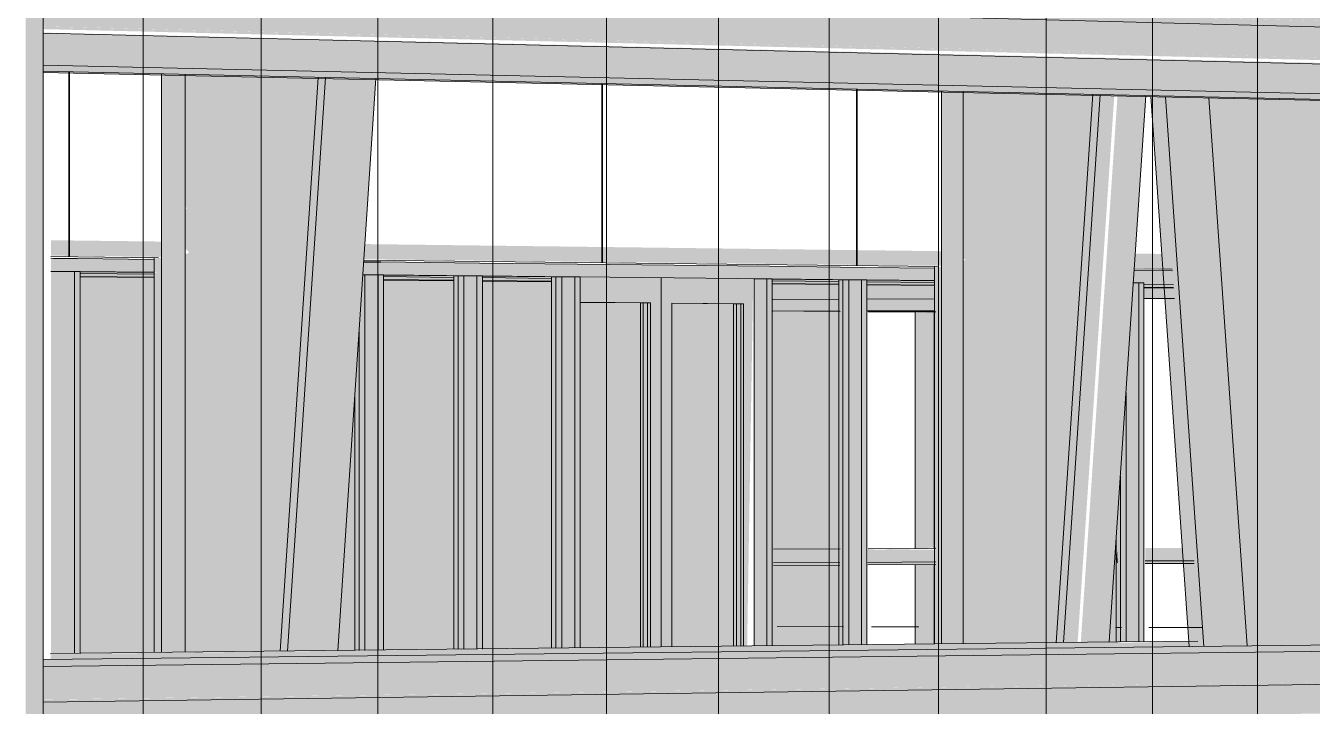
# Model space of a CAD drawing. Header units: inches. Extents: x 31213 to 31218, y -65 to 66.
# Drawn here: x 31217.60052 to 31217.64508, y 65.99137 to 66.01495 of the extents above; entities that cross this region are included whole.
import ezdxf

# ---------------------------------------------------------------- set-up
doc = ezdxf.new("R2010")
doc.units = ezdxf.units.IN
doc.header["$MEASUREMENT"] = 0
for name, color, linetype, lineweight in [('A-DOOR', 31, 'Continuous', 13), ('A-FLOR-HRAL', 11, 'Continuous', 9), ('A-GLAZ-CURT', 52, 'Continuous', 9), ('A-GLAZ-CWMG', 51, 'Continuous', 9), ('A-WALL-PATT', 111, 'Continuous', 13), ('C-TOPO', 7, 'Continuous', 9), ('I-WALL', 2, 'Continuous', 13), ('L-SITE-WALL', 31, 'Continuous', 13), ('S-BEAM', 12, 'Continuous', 9), ('S-COLS', 52, 'Continuous', 9)]:
    doc.layers.add(name, color=color, linetype=linetype, lineweight=lineweight)

# ---------------------------------------------------------------- blocks, each defined once
blk = doc.blocks.new('FP_82-Looking South West')
at = {"layer": 'A-WALL-PATT', "lineweight": 9}
for p, q in [((-31660.238334, 66.013348), (-31660.238334, 66.006948)), ((-31660.238309, 66.006948), (-31660.238309, 66.013348)), ((-31660.219865, 66.012944), (-31660.219865, 66.006738)), ((-31660.219841, 66.006747), (-31660.219841, 66.012944)), ((-31660.211043, 66.012751), (-31660.211043, 66.006637)), ((-31660.211021, 66.006637), (-31660.211021, 66.012751))]:
    blk.add_line(p, q, dxfattribs=at)
blk = doc.blocks.new('FP_101-Looking South West')
at = {"layer": 'A-WALL-PATT', "lineweight": 9}
for p, q in [((-31660.235758, 65.968917), (-31660.235758, 66.155283)), ((-31660.231663, 65.969126), (-31660.231663, 66.154237)), ((-31660.227624, 65.969333), (-31660.227624, 66.153204)), ((-31660.223638, 65.969537), (-31660.223638, 66.152185)), ((-31660.219705, 65.969738), (-31660.219705, 66.15118)), ((-31660.215823, 65.969937), (-31660.215823, 66.150188)), ((-31660.211992, 65.970133), (-31660.211992, 66.149209)), ((-31660.208211, 65.970326), (-31660.208211, 66.148249)), ((-31660.204479, 65.970517), (-31660.204479, 66.147288)), ((-31660.200794, 65.970706), (-31660.200794, 66.146347)), ((-31660.197156, 65.970892), (-31660.197156, 66.145417))]:
    blk.add_line(p, q, dxfattribs=at)

msp = doc.modelspace()

# ---------------------------------------------------------------- hatches: boundary and pattern name
at = {"layer": 'A-DOOR', "lineweight": 5}
for points in [[(31217.619082, 65.993389), (31217.619082, 66.006249), (31217.618919, 66.006248), (31217.618919, 65.99339), (31217.619007, 65.993389)], [(31217.619268, 65.993388), (31217.619254, 66.006249), (31217.619082, 66.006249), (31217.619082, 65.993389), (31217.619249, 65.993388)], [(31217.621808, 65.99342), (31217.622057, 65.993426), (31217.622057, 66.005346), (31217.621808, 66.005345), (31217.621808, 65.993421)], [(31217.622057, 65.993425), (31217.622156, 65.993433), (31217.622156, 66.005346), (31217.622057, 66.005345), (31217.622057, 65.993426)], [(31217.625034, 65.993457), (31217.625282, 65.993469), (31217.625282, 66.005316), (31217.625034, 66.005316), (31217.625034, 65.993458)], [(31217.625282, 65.993459), (31217.625381, 65.993479), (31217.625381, 66.005317), (31217.625282, 66.005316), (31217.625282, 65.99346)]]:
    msp.add_hatch(color=256, dxfattribs=at).paths.add_polyline_path(points, flags=0)
at = {"layer": 'A-DOOR'}
for points in [[(31217.622156, 65.993426), (31217.622525, 65.993433), (31217.622525, 66.006215), (31217.619718, 66.006216), (31217.619718, 66.005368), (31217.622156, 66.005346), (31217.622156, 65.993433)], [(31217.622525, 65.99343), (31217.622893, 65.99344), (31217.622893, 66.005339), (31217.625381, 66.005317), (31217.625381, 65.993459), (31217.625504, 65.99346), (31217.625714, 66.006181), (31217.622525, 66.006215), (31217.622525, 65.993433)]]:
    msp.add_hatch(color=256, dxfattribs=at).paths.add_polyline_path(points, flags=0)
at = {"layer": 'A-DOOR', "lineweight": 5, "transparency": 33554496}
for points in [[(31217.619718, 65.993399), (31217.622057, 65.993426), (31217.622057, 66.005346), (31217.619718, 66.005367), (31217.619718, 65.9934)], [(31217.622793, 65.993433), (31217.625282, 65.993469), (31217.625282, 66.005316), (31217.622793, 66.005339), (31217.622793, 65.99344)]]:
    msp.add_hatch(color=256, dxfattribs=at).paths.add_polyline_path(points, flags=0)
at = {"layer": 'A-FLOR-HRAL', "lineweight": 5}
h = msp.add_hatch(color=256, dxfattribs=at)
h.paths.add_polyline_path([(31217.629814, 65.993502), (31217.629933, 65.993513), (31217.629481, 65.993508)], flags=0)
h.paths.add_polyline_path([(31217.612622, 65.993305), (31217.612863, 65.993324), (31217.61226, 65.993316)], flags=0)
h.paths.add_polyline_path([(31217.601379, 65.99297), (31217.638644, 65.993409), (31217.638592, 65.993504), (31217.638498, 65.993574), (31217.638377, 65.993606), (31217.632194, 65.993535), (31217.601379, 65.993178), (31217.601379, 65.992976)], flags=0)
msp.add_hatch(color=256, dxfattribs=at).paths.add_polyline_path([(31217.638645, 65.993399), (31217.641133, 65.993428), (31217.641119, 65.993632), (31217.638498, 65.993574), (31217.638592, 65.993504), (31217.638644, 65.993409)], flags=0)
at = {"layer": 'A-GLAZ-CURT', "transparency": 33554458}
for points in [[(31217.61133, 65.993301), (31217.612265, 65.993323), (31217.612265, 66.006294), (31217.612191, 66.006294), (31217.61133, 65.993301)], [(31217.61291, 65.993312), (31217.615375, 65.993351), (31217.615693, 65.993356), (31217.615661, 66.006287), (31217.61291, 66.006287), (31217.61291, 65.993314)], [(31217.616333, 65.99336), (31217.619082, 65.993394), (31217.61905, 66.006251), (31217.616333, 66.006251), (31217.616333, 65.993363)], [(31217.626623, 65.993472), (31217.629021, 65.993529), (31217.628991, 66.006147), (31217.626374, 66.006147), (31217.626374, 65.993472), (31217.626458, 65.993472)]]:
    msp.add_hatch(color=256, dxfattribs=at).paths.add_polyline_path(points, flags=0)
at = {"layer": 'A-GLAZ-CURT', "lineweight": 5, "transparency": 33554458}
for points in [[(31217.612456, 65.993306), (31217.612456, 65.99331), (31217.612456, 65.993323), (31217.612456, 66.006321), (31217.612266, 66.006305), (31217.612272, 65.993307), (31217.612313, 65.993307)], [(31217.615693, 65.993354), (31217.615882, 65.993356), (31217.615867, 66.006285), (31217.615693, 66.006284), (31217.615693, 65.993356)], [(31217.625746, 65.993465), (31217.625928, 65.993483), (31217.625913, 66.006179), (31217.625746, 66.006178), (31217.625746, 65.993468)], [(31217.615681, 65.993354), (31217.615693, 65.993356), (31217.615681, 65.993354)]]:
    msp.add_hatch(color=256, dxfattribs=at).paths.add_polyline_path(points, flags=0)
at = {"layer": 'A-GLAZ-CURT', "transparency": 33554458}
h = msp.add_hatch(color=256, dxfattribs=at)
h.paths.add_polyline_path([(31217.638633, 65.98854), (31217.638633, 65.989454), (31217.638469, 65.989454), (31217.638469, 65.988541)], flags=0)
h.paths.add_polyline_path([(31217.638248, 65.988542), (31217.638248, 65.989455), (31217.637774, 65.989458), (31217.637759, 65.988903), (31217.637759, 65.988544)], flags=0)
h.paths.add_polyline_path([(31217.638633, 65.989762), (31217.638633, 65.990204), (31217.638469, 65.990204), (31217.638469, 65.989763)], flags=0)
h.paths.add_polyline_path([(31217.638248, 65.989764), (31217.638248, 65.990493), (31217.637844, 65.990492), (31217.637795, 65.989766)], flags=0)
h.paths.add_polyline_path([(31217.638053, 65.993603), (31217.638633, 65.993612), (31217.638633, 66.002247), (31217.638053, 65.993605)], flags=0)
at = {"layer": 'A-GLAZ-CWMG', "lineweight": 5}
for points in [[(31217.600517, 65.968003), (31217.601118, 65.968034), (31217.601118, 66.156652), (31217.600517, 66.156806), (31217.600517, 65.977474)], [(31217.601389, 65.993195), (31217.602201, 65.99321), (31217.602201, 66.006435), (31217.601389, 66.006433), (31217.601389, 65.993197)], [(31217.602201, 65.993203), (31217.602398, 65.99321), (31217.602398, 66.006433), (31217.602201, 66.006435), (31217.602201, 65.99321)], [(31217.612265, 65.993307), (31217.612265, 66.006323), (31217.612192, 66.006305), (31217.611913, 66.002093), (31217.611913, 65.993311), (31217.612224, 65.993308)], [(31217.612633, 65.993305), (31217.612719, 65.993323), (31217.612719, 66.006324), (31217.612265, 66.006305), (31217.612272, 65.993307), (31217.612605, 65.993305)], [(31217.612719, 65.993307), (31217.612909, 65.993314), (31217.612909, 66.006322), (31217.612719, 66.006324), (31217.612719, 65.993321), (31217.612719, 65.993311)], [(31217.615342, 65.99335), (31217.615693, 65.993356), (31217.615693, 66.006286), (31217.615342, 66.006285), (31217.615342, 65.993354)], [(31217.615693, 65.993354), (31217.616145, 65.993363), (31217.616145, 66.006287), (31217.615693, 66.006285), (31217.615693, 65.993356)], [(31217.616145, 65.993356), (31217.616333, 65.993363), (31217.616333, 66.006286), (31217.616145, 66.006288), (31217.616145, 65.993363)], [(31217.618732, 65.993387), (31217.619082, 65.993394), (31217.619082, 66.00625), (31217.618732, 66.006249), (31217.618732, 65.99339)], [(31217.619479, 65.993387), (31217.619532, 65.9934), (31217.619532, 66.006251), (31217.619082, 66.006249), (31217.619082, 65.993389), (31217.619293, 65.993388)], [(31217.619532, 65.993397), (31217.619718, 65.9934), (31217.619718, 66.00625), (31217.619532, 66.006252), (31217.619532, 65.9934)], [(31217.625746, 65.993465), (31217.626192, 65.993472), (31217.626169, 66.006181), (31217.625746, 66.006179), (31217.625746, 65.993468)], [(31217.626192, 65.993471), (31217.626373, 65.993472), (31217.626373, 66.00618), (31217.626192, 66.006182), (31217.626192, 65.993472)], [(31217.628676, 65.993496), (31217.629021, 65.993529), (31217.629021, 66.006145), (31217.628676, 66.006144), (31217.628676, 65.993497)], [(31217.629021, 65.993498), (31217.629466, 65.993502), (31217.629466, 66.006146), (31217.629021, 66.006144), (31217.629021, 65.9935)], [(31217.629466, 65.993501), (31217.629646, 65.993513), (31217.629646, 66.006146), (31217.629466, 66.006148), (31217.629466, 65.993502)], [(31217.626392, 66.005062), (31217.628693, 66.005068), (31217.628693, 66.005473), (31217.626392, 66.005467)], [(31217.629663, 66.00507), (31217.632007, 66.005076), (31217.632007, 66.005482), (31217.629663, 66.005476)]]:
    msp.add_hatch(color=256, dxfattribs=at).paths.add_polyline_path(points, flags=0)
at = {"layer": 'A-GLAZ-CWMG'}
for points in [[(31217.605845, 66.006397), (31217.605845, 66.006846), (31217.602299, 66.006886), (31217.602299, 66.006434)], [(31217.616239, 66.006287), (31217.616239, 66.006728), (31217.612814, 66.006767), (31217.612814, 66.006323), (31217.61524, 66.006298)], [(31217.619625, 66.006251), (31217.619625, 66.00669), (31217.616239, 66.006728), (31217.616239, 66.006287), (31217.617432, 66.006275)], [(31217.622973, 66.006216), (31217.622973, 66.006652), (31217.619625, 66.00669), (31217.619625, 66.006251), (31217.621818, 66.006228)], [(31217.626283, 66.006181), (31217.626283, 66.006615), (31217.622973, 66.006652), (31217.622973, 66.006216), (31217.626203, 66.006182)], [(31217.629556, 66.006147), (31217.629556, 66.006578), (31217.626283, 66.006615), (31217.626283, 66.006181), (31217.628396, 66.006159)], [(31217.632792, 66.006113), (31217.632782, 66.006542), (31217.629556, 66.006578), (31217.629556, 66.006147), (31217.632782, 66.006113)]]:
    msp.add_hatch(color=256, dxfattribs=at).paths.add_polyline_path(points, flags=0)
at = {"layer": 'A-GLAZ-CWMG', "lineweight": 5}
h = msp.add_hatch(color=256, dxfattribs=at)
h.paths.add_polyline_path([(31217.639072, 65.988537), (31217.639072, 65.989451), (31217.638633, 65.989454), (31217.638633, 65.98854)], flags=0)
h.paths.add_polyline_path([(31217.639072, 65.98976), (31217.639072, 65.99049), (31217.638633, 65.990482), (31217.638633, 65.989762)], flags=0)
h.paths.add_polyline_path([(31217.638633, 65.993609), (31217.639072, 65.993621), (31217.639072, 66.006046), (31217.638888, 66.006046), (31217.638633, 66.002247), (31217.638633, 65.993612)], flags=0)
h = msp.add_hatch(color=256, dxfattribs=at)
h.paths.add_polyline_path([(31217.639141, 65.988537), (31217.639141, 65.989451), (31217.639072, 65.989451), (31217.639072, 65.988537)], flags=0)
h.paths.add_polyline_path([(31217.639141, 65.98976), (31217.639141, 65.990489), (31217.639072, 65.990482), (31217.639072, 65.98976)], flags=0)
h.paths.add_polyline_path([(31217.639072, 65.993615), (31217.639246, 65.993645), (31217.639246, 66.006044), (31217.639072, 66.006046), (31217.639072, 65.993618)], flags=0)
h = msp.add_hatch(color=256, dxfattribs=at)
h.paths.add_polyline_path([(31217.631325, 65.993525), (31217.631988, 65.993538), (31217.631988, 65.996286), (31217.631325, 65.996282), (31217.631325, 65.993527)], flags=0)
h.paths.add_polyline_path([(31217.631325, 65.996841), (31217.631988, 65.996869), (31217.631988, 66.005023), (31217.631325, 66.005), (31217.631325, 65.996845)], flags=0)
h = msp.add_hatch(color=256, dxfattribs=at)
h.paths.add_polyline_path([(31217.631988, 65.99353), (31217.632037, 65.993533), (31217.632037, 65.996286), (31217.631988, 65.996286), (31217.631988, 65.993533)], flags=0)
h.paths.add_polyline_path([(31217.631988, 65.996845), (31217.632037, 65.996871), (31217.632037, 66.005035), (31217.631988, 66.005035), (31217.631988, 65.996852)], flags=0)
h = msp.add_hatch(color=256, dxfattribs=at)
h.paths.add_polyline_path([(31217.638633, 65.98854), (31217.638633, 65.989454), (31217.638469, 65.989454), (31217.638469, 65.988541)], flags=0)
h.paths.add_polyline_path([(31217.638633, 65.989762), (31217.638633, 65.990494), (31217.638469, 65.990482), (31217.638469, 65.989763)], flags=0)
h.paths.add_polyline_path([(31217.638292, 65.993605), (31217.638633, 65.993612), (31217.638633, 66.002247), (31217.638292, 65.997162), (31217.638292, 65.993605)], flags=0)
at = {"layer": 'I-WALL', "lineweight": 5}
h = msp.add_hatch(color=256, dxfattribs=at)
h.paths.add_polyline_path([(31217.602425, 65.993204), (31217.604993, 65.993236), (31217.604993, 66.006223), (31217.602425, 66.00625), (31217.602425, 65.993209)], flags=0)
h.paths.add_polyline_path([(31217.629663, 66.005476), (31217.632007, 66.005482), (31217.632007, 66.005945), (31217.629663, 66.005969), (31217.629663, 66.005691)], flags=0)
h.paths.add_polyline_path([(31217.639258, 66.005501), (31217.640313, 66.005503), (31217.640288, 66.00586), (31217.639258, 66.005871), (31217.639258, 66.005691)], flags=0)
h = msp.add_hatch(color=256, dxfattribs=at)
h.paths.add_polyline_path([(31217.611354, 65.9933), (31217.611937, 65.99331), (31217.611937, 66.002093), (31217.611354, 65.9933)], flags=0)
h.paths.add_polyline_path([(31217.612933, 65.993311), (31217.615365, 65.993353), (31217.615365, 66.006116), (31217.612933, 66.006141), (31217.612933, 65.993313)], flags=0)
h.paths.add_polyline_path([(31217.616356, 65.993359), (31217.618754, 65.993389), (31217.618754, 66.006082), (31217.616356, 66.006106), (31217.616356, 65.993362)], flags=0)
h.paths.add_polyline_path([(31217.626392, 66.005468), (31217.628693, 66.005474), (31217.628693, 66.005979), (31217.626392, 66.006003), (31217.626392, 66.005691)], flags=0)
h = msp.add_hatch(color=256, dxfattribs=at)
h.paths.add_polyline_path([(31217.619739, 65.993398), (31217.621828, 65.993425), (31217.621828, 66.005346), (31217.619739, 66.005346), (31217.619739, 65.993399)], flags=0)
h.paths.add_polyline_path([(31217.622912, 65.993433), (31217.625053, 65.993457), (31217.625053, 66.005317), (31217.622912, 66.005317), (31217.622912, 65.993439)], flags=0)
at = {"layer": 'S-BEAM', "lineweight": 5}
h = msp.add_hatch(color=256, dxfattribs=at)
h.paths.add_polyline_path([(31217.906302, 66.008043), (31217.906298, 66.008155), (31217.89111, 66.00856), (31217.891109, 66.008442), (31217.906237, 66.008044)], flags=0)
h.paths.add_polyline_path([(31217.803979, 66.010734), (31217.80398, 66.010884), (31217.776156, 66.011625), (31217.776155, 66.011465), (31217.803896, 66.010736)], flags=0)
h.paths.add_polyline_path([(31217.654807, 66.014657), (31217.654807, 66.014861), (31217.60112, 66.016293), (31217.601119, 66.016068), (31217.654701, 66.014659)], flags=0)
h = msp.add_hatch(color=256, dxfattribs=at)
h.paths.add_polyline_path([(31217.906442, 66.007467), (31217.906442, 66.008039), (31217.906404, 66.00804), (31217.906404, 66.007468)], flags=0)
h.paths.add_polyline_path([(31217.906302, 66.00747), (31217.906302, 66.008043), (31217.891109, 66.008442), (31217.891109, 66.007841), (31217.904448, 66.007515)], flags=0)
h.paths.add_polyline_path([(31217.804261, 66.009963), (31217.804261, 66.010726), (31217.804117, 66.01073), (31217.804117, 66.009966)], flags=0)
h.paths.add_polyline_path([(31217.803979, 66.009969), (31217.803979, 66.010734), (31217.776155, 66.011465), (31217.776155, 66.010649), (31217.803408, 66.009983)], flags=0)
h.paths.add_polyline_path([(31217.654807, 66.013613), (31217.654807, 66.014657), (31217.601119, 66.016068), (31217.601119, 66.014924), (31217.654341, 66.013625)], flags=0)
h = msp.add_hatch(color=256, dxfattribs=at)
h.paths.add_polyline_path([(31217.906321, 66.007423), (31217.906321, 66.00747), (31217.891109, 66.007817), (31217.891109, 66.007792), (31217.904448, 66.007469)], flags=0)
h.paths.add_polyline_path([(31217.80398, 66.009907), (31217.804005, 66.009969), (31217.776155, 66.010636), (31217.776155, 66.010583), (31217.803836, 66.009911)], flags=0)
h.paths.add_polyline_path([(31217.654807, 66.013528), (31217.654807, 66.013613), (31217.601119, 66.014921), (31217.601119, 66.014831), (31217.654624, 66.013533)], flags=0)
h = msp.add_hatch(color=256, dxfattribs=at)
h.paths.add_polyline_path([(31217.903958, 66.00741), (31217.903958, 66.007428), (31217.900059, 66.007503)], flags=0)
h.paths.add_polyline_path([(31217.800843, 66.009889), (31217.800843, 66.009914), (31217.794637, 66.010038)], flags=0)
h.paths.add_polyline_path([(31217.650509, 66.013503), (31217.650509, 66.013537), (31217.601123, 66.014709), (31217.601123, 66.014691), (31217.649967, 66.013516)], flags=0)
h = msp.add_hatch(color=256, dxfattribs=at)
h.paths.add_polyline_path([(31217.904455, 66.006837), (31217.904455, 66.007398), (31217.891116, 66.007718), (31217.891116, 66.007134), (31217.900059, 66.006935)], flags=0)
h.paths.add_polyline_path([(31217.801744, 66.00912), (31217.801744, 66.009867), (31217.776162, 66.010482), (31217.776162, 66.009688), (31217.794637, 66.009278)], flags=0)
h.paths.add_polyline_path([(31217.652166, 66.012444), (31217.652166, 66.013463), (31217.601123, 66.014691), (31217.601123, 66.013578), (31217.649967, 66.012493)], flags=0)
h = msp.add_hatch(color=256, dxfattribs=at)
h.paths.add_polyline_path([(31217.904605, 66.006729), (31217.904455, 66.006837), (31217.891116, 66.007134), (31217.891116, 66.007024), (31217.904455, 66.006732)], flags=0)
h.paths.add_polyline_path([(31217.801843, 66.008977), (31217.801673, 66.009121), (31217.776162, 66.009688), (31217.776162, 66.009539), (31217.801049, 66.008995)], flags=0)
h.paths.add_polyline_path([(31217.652384, 66.012247), (31217.652166, 66.012444), (31217.601123, 66.013578), (31217.601123, 66.013369), (31217.652252, 66.01225)], flags=0)
h = msp.add_hatch(color=256, dxfattribs=at)
h.paths.add_polyline_path([(31217.904587, 66.006709), (31217.904605, 66.006729), (31217.904455, 66.006711)], flags=0)
h.paths.add_polyline_path([(31217.801821, 66.00895), (31217.801843, 66.008977), (31217.801027, 66.008967)], flags=0)
h.paths.add_polyline_path([(31217.652356, 66.01221), (31217.652384, 66.012247), (31217.601123, 66.013369), (31217.601123, 66.013328), (31217.652223, 66.012213)], flags=0)
h = msp.add_hatch(color=256, dxfattribs=at)
h.paths.add_polyline_path([(31217.640229, 66.006539), (31217.640194, 66.00704), (31217.638956, 66.007055), (31217.638922, 66.006554), (31217.640206, 66.006539)], flags=0)
h.paths.add_polyline_path([(31217.632983, 66.006621), (31217.632983, 66.007129), (31217.612263, 66.007384), (31217.612228, 66.006859), (31217.632782, 66.006624)], flags=0)
h.paths.add_polyline_path([(31217.606038, 66.006929), (31217.606038, 66.007461), (31217.601389, 66.007518), (31217.601389, 66.006983), (31217.602084, 66.006975)], flags=0)
h = msp.add_hatch(color=256, dxfattribs=at)
h.paths.add_polyline_path([(31217.640232, 66.006498), (31217.640206, 66.006539), (31217.63892, 66.006524), (31217.638919, 66.006513), (31217.640206, 66.006499)], flags=0)
h.paths.add_polyline_path([(31217.631991, 66.006592), (31217.631991, 66.006603), (31217.631954, 66.006592)], flags=0)
h.paths.add_polyline_path([(31217.604967, 66.006899), (31217.604967, 66.006936), (31217.601389, 66.00695), (31217.601389, 66.00694), (31217.604929, 66.006899)], flags=0)
h = msp.add_hatch(color=256, dxfattribs=at)
h.paths.add_polyline_path([(31217.64027, 66.005971), (31217.640207, 66.006461), (31217.638918, 66.006476), (31217.638889, 66.006046), (31217.639247, 66.006044), (31217.639247, 66.005982), (31217.640207, 66.005972)], flags=0)
h.paths.add_polyline_path([(31217.631992, 66.006058), (31217.631992, 66.00611), (31217.629647, 66.00611), (31217.629647, 66.006082), (31217.63059, 66.006072)], flags=0)
h.paths.add_polyline_path([(31217.612266, 66.006323), (31217.612815, 66.006332), (31217.612815, 66.006767), (31217.612224, 66.006777), (31217.612194, 66.006324), (31217.612255, 66.006323)], flags=0)
h.paths.add_polyline_path([(31217.604968, 66.00634), (31217.604968, 66.006395), (31217.602399, 66.006394), (31217.602399, 66.006367)], flags=0)
h.paths.add_polyline_path([(31217.60139, 66.006433), (31217.6023, 66.006435), (31217.6023, 66.006886), (31217.60139, 66.0069), (31217.60139, 66.006435)], flags=0)
h = msp.add_hatch(color=256, dxfattribs=at)
h.paths.add_polyline_path([(31217.640236, 66.006461), (31217.640207, 66.006477), (31217.640207, 66.006461)], flags=0)
h.paths.add_polyline_path([(31217.631992, 66.006554), (31217.631992, 66.00657), (31217.63059, 66.00657)], flags=0)
h.paths.add_polyline_path([(31217.604968, 66.006859), (31217.604968, 66.006876), (31217.604182, 66.006868)], flags=0)
h = msp.add_hatch(color=256, dxfattribs=at)
h.paths.add_polyline_path([(31217.640276, 66.005878), (31217.64027, 66.005971), (31217.639247, 66.005982), (31217.639247, 66.005888), (31217.640207, 66.005878)], flags=0)
h.paths.add_polyline_path([(31217.631992, 66.005963), (31217.631992, 66.006058), (31217.629647, 66.006082), (31217.629646, 66.005987), (31217.63059, 66.005977)], flags=0)
h.paths.add_polyline_path([(31217.604968, 66.006241), (31217.604968, 66.00634), (31217.602399, 66.006367), (31217.602399, 66.006267), (31217.60429, 66.006248)], flags=0)
h = msp.add_hatch(color=256, dxfattribs=at)
h.paths.add_polyline_path([(31217.640278, 66.00586), (31217.640276, 66.005878), (31217.640207, 66.005861)], flags=0)
h.paths.add_polyline_path([(31217.631992, 66.005945), (31217.631992, 66.005963), (31217.63059, 66.005959)], flags=0)
h.paths.add_polyline_path([(31217.604968, 66.006222), (31217.604968, 66.006241), (31217.604276, 66.006229)], flags=0)
h = msp.add_hatch(color=256, dxfattribs=at)
h.paths.add_polyline_path([(31217.628676, 66.006092), (31217.628676, 66.006145), (31217.626374, 66.006144), (31217.626374, 66.006116), (31217.628397, 66.006095)], flags=0)
h.paths.add_polyline_path([(31217.618733, 66.006196), (31217.618733, 66.00625), (31217.616334, 66.006249), (31217.616334, 66.006221), (31217.617433, 66.00621)], flags=0)
h.paths.add_polyline_path([(31217.615343, 66.006231), (31217.615343, 66.006286), (31217.61291, 66.006285), (31217.61291, 66.006257), (31217.61524, 66.006233)], flags=0)
h = msp.add_hatch(color=256, dxfattribs=at)
h.paths.add_polyline_path([(31217.628676, 66.005997), (31217.628676, 66.006092), (31217.626374, 66.006116), (31217.626374, 66.006021), (31217.628397, 66.006)], flags=0)
h.paths.add_polyline_path([(31217.618733, 66.006099), (31217.618733, 66.006196), (31217.616334, 66.006221), (31217.616334, 66.006124), (31217.618062, 66.006106)], flags=0)
h.paths.add_polyline_path([(31217.615343, 66.006134), (31217.615343, 66.006231), (31217.61291, 66.006257), (31217.61291, 66.006159), (31217.61524, 66.006135)], flags=0)
h = msp.add_hatch(color=256, dxfattribs=at)
h.paths.add_polyline_path([(31217.628676, 66.005979), (31217.628676, 66.005997), (31217.628397, 66.005982)], flags=0)
h.paths.add_polyline_path([(31217.618733, 66.006081), (31217.618733, 66.006099), (31217.617433, 66.006094)], flags=0)
h.paths.add_polyline_path([(31217.615343, 66.006115), (31217.615343, 66.006134), (31217.61524, 66.006116)], flags=0)
for points in [[(31217.628721, 66.005051), (31217.628721, 66.005064), (31217.628441, 66.005054)], [(31217.62872, 66.005064), (31217.62872, 66.005065), (31217.628609, 66.005065)], [(31217.632036, 66.005035), (31217.632036, 66.005073), (31217.630634, 66.005047)], [(31217.632037, 66.005022), (31217.632037, 66.005035), (31217.630634, 66.005035)], [(31217.626417, 65.996771), (31217.62872, 65.996814), (31217.62872, 65.996818), (31217.626417, 65.996788), (31217.626417, 65.996772)], [(31217.626417, 65.996338), (31217.62872, 65.996352), (31217.62872, 65.996784), (31217.626417, 65.996771)], [(31217.62969, 65.996789), (31217.632036, 65.996832), (31217.632036, 65.996836), (31217.62969, 65.996806), (31217.62969, 65.99679)], [(31217.638338, 65.99641), (31217.638316, 65.996835), (31217.638303, 65.996411)], [(31217.640954, 65.996831), (31217.640952, 65.996865), (31217.639292, 65.996851), (31217.639292, 65.996834), (31217.640866, 65.996832)], [(31217.640984, 65.996406), (31217.640954, 65.996831), (31217.639292, 65.996834), (31217.639292, 65.996409), (31217.640866, 65.996406)], [(31217.626417, 65.99625), (31217.62872, 65.996265), (31217.62872, 65.996352), (31217.626417, 65.996338)], [(31217.62969, 65.996271), (31217.632036, 65.996286), (31217.632036, 65.996373), (31217.62969, 65.996358)], [(31217.638338, 65.996339), (31217.638338, 65.99641), (31217.638303, 65.996411)], [(31217.64099, 65.99632), (31217.640984, 65.996406), (31217.639292, 65.996409), (31217.639292, 65.996323), (31217.640866, 65.99632)]]:
    msp.add_hatch(color=256, dxfattribs=at).paths.add_polyline_path(points, flags=0)
h = msp.add_hatch(color=256, dxfattribs=at)
h.paths.add_polyline_path([(31217.074292, 65.992885), (31217.074763, 65.992888), (31217.074763, 65.993673), (31217.074818, 65.99373), (31217.074292, 65.993727), (31217.074292, 65.993108)], flags=0)
h.paths.add_polyline_path([(31217.095753, 65.993797), (31217.095753, 65.993846), (31217.093302, 65.993806), (31217.094143, 65.993803)], flags=0)
h.paths.add_polyline_path([(31217.62969, 65.996358), (31217.632036, 65.996373), (31217.632036, 65.996802), (31217.62969, 65.996789)], flags=0)
h = msp.add_hatch(color=256, dxfattribs=at)
h.paths.add_polyline_path([(31217.601119, 65.992751), (31217.654807, 65.993388), (31217.654807, 65.993604), (31217.60112, 65.992988)], flags=0)
h.paths.add_polyline_path([(31217.776155, 65.994828), (31217.803979, 65.995158), (31217.80398, 65.995316), (31217.776156, 65.994997)], flags=0)
h.paths.add_polyline_path([(31217.891109, 65.996191), (31217.905932, 65.996367), (31217.905788, 65.996484), (31217.89111, 65.996316)], flags=0)
h = msp.add_hatch(color=256, dxfattribs=at)
h.paths.add_polyline_path([(31217.601119, 65.991607), (31217.654807, 65.992345), (31217.654807, 65.993388), (31217.601119, 65.992751), (31217.601119, 65.992356)], flags=0)
h.paths.add_polyline_path([(31217.776155, 65.994011), (31217.803979, 65.994394), (31217.803979, 65.995158), (31217.776155, 65.994828), (31217.776155, 65.994475)], flags=0)
h.paths.add_polyline_path([(31217.804117, 65.994395), (31217.804261, 65.994397), (31217.804261, 65.995161), (31217.804117, 65.995159), (31217.804117, 65.994474)], flags=0)
h.paths.add_polyline_path([(31217.891109, 65.99559), (31217.905932, 65.995794), (31217.905932, 65.996367), (31217.891109, 65.996191)], flags=0)
h = msp.add_hatch(color=256, dxfattribs=at)
h.paths.add_polyline_path([(31217.601119, 65.991518), (31217.654807, 65.992274), (31217.654807, 65.992345), (31217.601119, 65.991603), (31217.601119, 65.991528)], flags=0)
h.paths.add_polyline_path([(31217.776155, 65.993948), (31217.804005, 65.994364), (31217.804005, 65.994394), (31217.776155, 65.993997), (31217.776155, 65.993952)], flags=0)
h.paths.add_polyline_path([(31217.891109, 65.995544), (31217.905926, 65.995771), (31217.905932, 65.995794), (31217.891109, 65.995567), (31217.891109, 65.995544)], flags=0)
h = msp.add_hatch(color=256, dxfattribs=at)
h.paths.add_polyline_path([(31217.601123, 65.990429), (31217.652157, 65.991228), (31217.652157, 65.992226), (31217.601123, 65.991518), (31217.601123, 65.990573)], flags=0)
h.paths.add_polyline_path([(31217.776162, 65.993171), (31217.801744, 65.993572), (31217.801744, 65.994303), (31217.776162, 65.993948)], flags=0)
h.paths.add_polyline_path([(31217.891116, 65.994972), (31217.903958, 65.995173), (31217.903958, 65.995722), (31217.891116, 65.995543), (31217.891116, 65.995064)], flags=0)
at = {"layer": 'S-COLS', "lineweight": 5}
h = msp.add_hatch(color=256, dxfattribs=at)
h.paths.add_polyline_path([(31217.646791, 65.971482), (31217.650002, 65.971645), (31217.64997, 65.990955), (31217.643006, 65.990842), (31217.644358, 65.971514)], flags=0)
h.paths.add_polyline_path([(31217.642822, 65.993465), (31217.650002, 65.993548), (31217.64997, 66.012263), (31217.641494, 66.012449), (31217.642751, 65.99448)], flags=0)
h.paths.add_polyline_path([(31217.650002, 66.01499), (31217.64997, 66.033571), (31217.639974, 66.034172), (31217.6413, 66.015224), (31217.64997, 66.014991)], flags=0)
h.paths.add_polyline_path([(31217.650002, 66.036432), (31217.64997, 66.054879), (31217.638446, 66.056012), (31217.639769, 66.0371), (31217.64997, 66.036434)], flags=0)
h.paths.add_polyline_path([(31217.650002, 66.057874), (31217.64997, 66.076187), (31217.63691, 66.07797), (31217.63823, 66.059095), (31217.64997, 66.057878)], flags=0)
h.paths.add_polyline_path([(31217.650002, 66.079316), (31217.64997, 66.097495), (31217.635365, 66.100046), (31217.636683, 66.081209), (31217.64997, 66.079321)], flags=0)
h.paths.add_polyline_path([(31217.650002, 66.100758), (31217.650002, 66.118797), (31217.636042, 66.121768), (31217.634743, 66.120375), (31217.635042, 66.120312), (31217.63434, 66.119644), (31217.633998, 66.119577), (31217.635127, 66.103443), (31217.64997, 66.100764)], flags=0)
h.paths.add_polyline_path([(31217.650002, 66.1222), (31217.650002, 66.136732), (31217.638745, 66.124665), (31217.645598, 66.123164)], flags=0)
h = msp.add_hatch(color=256, dxfattribs=at)
h.paths.add_polyline_path([(31217.642862, 65.971439), (31217.641508, 65.990818), (31217.641002, 65.99081), (31217.642355, 65.971446)], flags=0)
h.paths.add_polyline_path([(31217.640818, 65.993442), (31217.641324, 65.993448), (31217.639993, 66.012482), (31217.639486, 66.012493), (31217.640745, 65.99448)], flags=0)
h.paths.add_polyline_path([(31217.639798, 66.015264), (31217.63847, 66.034262), (31217.637962, 66.034292), (31217.639291, 66.015278)], flags=0)
h.paths.add_polyline_path([(31217.638265, 66.037198), (31217.636939, 66.056159), (31217.63643, 66.056209), (31217.637757, 66.037231)], flags=0)
h.paths.add_polyline_path([(31217.636723, 66.05925), (31217.6354, 66.078174), (31217.63489, 66.078244), (31217.636214, 66.059303)], flags=0)
h.paths.add_polyline_path([(31217.635172, 66.081422), (31217.633852, 66.100309), (31217.633341, 66.100398), (31217.634662, 66.081495)], flags=0)
h.paths.add_polyline_path([(31217.633614, 66.103715), (31217.632483, 66.11989), (31217.632013, 66.119387), (31217.633103, 66.103807)], flags=0)
h = msp.add_hatch(color=256, dxfattribs=at)
h.paths.add_polyline_path([(31217.642862, 65.971439), (31217.644357, 65.971531), (31217.643006, 65.990842), (31217.641508, 65.990818), (31217.642856, 65.97153)], flags=0)
h.paths.add_polyline_path([(31217.641324, 65.993448), (31217.642822, 65.993465), (31217.641494, 66.012449), (31217.639993, 66.012482), (31217.641251, 65.99448)], flags=0)
h.paths.add_polyline_path([(31217.6413, 66.015224), (31217.639974, 66.034172), (31217.63847, 66.034262), (31217.639798, 66.015264), (31217.641225, 66.015226)], flags=0)
h.paths.add_polyline_path([(31217.639769, 66.0371), (31217.638446, 66.056012), (31217.636939, 66.056159), (31217.638265, 66.037198)], flags=0)
h.paths.add_polyline_path([(31217.63823, 66.059095), (31217.63691, 66.07797), (31217.6354, 66.078174), (31217.636723, 66.05925), (31217.636851, 66.059237)], flags=0)
h.paths.add_polyline_path([(31217.636683, 66.081209), (31217.635365, 66.100046), (31217.633852, 66.100309), (31217.635172, 66.081422)], flags=0)
h.paths.add_polyline_path([(31217.635127, 66.103443), (31217.633998, 66.119577), (31217.632483, 66.11989), (31217.633614, 66.103715), (31217.633997, 66.103646)], flags=0)
h = msp.add_hatch(color=256, dxfattribs=at)
h.paths.add_polyline_path([(31217.604967, 65.993232), (31217.605221, 65.993232), (31217.605221, 66.006403), (31217.604967, 66.006397), (31217.604967, 65.993232)], flags=0)
h.paths.add_polyline_path([(31217.605221, 66.006853), (31217.605221, 66.006911), (31217.604967, 66.006886), (31217.604967, 66.006856)], flags=0)
h.paths.add_polyline_path([(31217.604967, 66.028863), (31217.605221, 66.028866), (31217.605221, 66.031274), (31217.604967, 66.030163), (31217.604967, 66.028933)], flags=0)
h.paths.add_polyline_path([(31217.604967, 66.032793), (31217.605221, 66.033904), (31217.605221, 66.035969), (31217.604967, 66.035121), (31217.604967, 66.032836)], flags=0)
h.paths.add_polyline_path([(31217.605169, 66.039454), (31217.605221, 66.039629), (31217.605221, 66.042366), (31217.604967, 66.042384), (31217.604967, 66.039468)], flags=0)
h.paths.add_polyline_path([(31217.605221, 66.048817), (31217.605221, 66.049711), (31217.604967, 66.049732), (31217.604967, 66.048838)], flags=0)
h.paths.add_polyline_path([(31217.605221, 66.050243), (31217.605221, 66.051105), (31217.604967, 66.051501), (31217.604967, 66.050264)], flags=0)
h.paths.add_polyline_path([(31217.605221, 66.051299), (31217.605221, 66.05353), (31217.604967, 66.053529), (31217.604967, 66.051696)], flags=0)
h = msp.add_hatch(color=256, dxfattribs=at)
h.paths.add_polyline_path([(31217.605221, 65.993232), (31217.606038, 65.99325), (31217.606038, 66.01326), (31217.605221, 66.013278), (31217.605221, 65.993232)], flags=0)
h.paths.add_polyline_path([(31217.605221, 66.028866), (31217.606038, 66.028877), (31217.606038, 66.034841), (31217.605221, 66.031274), (31217.605221, 66.028933)], flags=0)
h.paths.add_polyline_path([(31217.605221, 66.033904), (31217.605775, 66.036317), (31217.605334, 66.036344), (31217.605221, 66.035969)], flags=0)
h.paths.add_polyline_path([(31217.605221, 66.039629), (31217.606025, 66.04231), (31217.605221, 66.042366), (31217.605221, 66.041363)], flags=0)
h.paths.add_polyline_path([(31217.606038, 66.048751), (31217.606038, 66.049833), (31217.605221, 66.051105), (31217.605221, 66.048817)], flags=0)
h.paths.add_polyline_path([(31217.606038, 66.050027), (31217.606038, 66.053532), (31217.605221, 66.05353), (31217.605221, 66.051299)], flags=0)
h = msp.add_hatch(color=256, dxfattribs=at)
h.paths.add_polyline_path([(31217.606038, 65.993246), (31217.609328, 65.993288), (31217.610644, 66.013159), (31217.606038, 66.01326), (31217.606038, 66.008644), (31217.606106, 66.008644), (31217.606038, 66.008555), (31217.606038, 66.007229), (31217.606186, 66.007093), (31217.606038, 66.007025), (31217.606038, 65.993249)], flags=0)
h.paths.add_polyline_path([(31217.606038, 66.028877), (31217.609866, 66.028933), (31217.609866, 66.036071), (31217.606368, 66.036282), (31217.606038, 66.034841), (31217.606038, 66.028933)], flags=0)
h.paths.add_polyline_path([(31217.612354, 66.038986), (31217.612414, 66.039896), (31217.611092, 66.041955), (31217.60772, 66.042192), (31217.607066, 66.039331), (31217.611303, 66.039054)], flags=0)
h.paths.add_polyline_path([(31217.606474, 66.039369), (31217.6071, 66.042235), (31217.606246, 66.039384), (31217.606469, 66.03937)], flags=0)
h.paths.add_polyline_path([(31217.612425, 66.040073), (31217.612543, 66.041854), (31217.611223, 66.041946), (31217.611598, 66.041363)], flags=0)
h.paths.add_polyline_path([(31217.612963, 66.048193), (31217.613156, 66.051111), (31217.612865, 66.051136), (31217.61258, 66.051418), (31217.613177, 66.051418), (31217.613211, 66.051932), (31217.614019, 66.051861), (31217.612077, 66.053545), (31217.610491, 66.053541), (31217.609762, 66.051112), (31217.609164, 66.048499), (31217.611371, 66.048321)], flags=0)
h.paths.add_polyline_path([(31217.60791, 66.0486), (31217.609391, 66.053539), (31217.606038, 66.053532), (31217.606038, 66.050027), (31217.606901, 66.048682)], flags=0)
h.paths.add_polyline_path([(31217.60677, 66.048692), (31217.606038, 66.049833), (31217.606038, 66.048751), (31217.606469, 66.048717)], flags=0)
h = msp.add_hatch(color=256, dxfattribs=at)
h.paths.add_polyline_path([(31217.609327, 65.993284), (31217.609584, 65.993288), (31217.610899, 66.013153), (31217.610643, 66.013159), (31217.609327, 65.993288)], flags=0)
h.paths.add_polyline_path([(31217.612362, 66.038985), (31217.612362, 66.039053), (31217.612614, 66.039058), (31217.612617, 66.039578), (31217.612413, 66.039896), (31217.612353, 66.038986)], flags=0)
h.paths.add_polyline_path([(31217.612658, 66.03971), (31217.612798, 66.041836), (31217.612543, 66.041854), (31217.612425, 66.040073)], flags=0)
h.paths.add_polyline_path([(31217.613218, 66.048172), (31217.613453, 66.051721), (31217.61321, 66.051932), (31217.612963, 66.048192)], flags=0)
h = msp.add_hatch(color=256, dxfattribs=at)
h.paths.add_polyline_path([(31217.609583, 65.993286), (31217.611328, 65.993317), (31217.61264, 66.013115), (31217.610899, 66.013153), (31217.609584, 65.993288)], flags=0)
h.paths.add_polyline_path([(31217.612833, 66.016028), (31217.61312, 66.020354), (31217.613061, 66.020334), (31217.612695, 66.019781), (31217.612644, 66.019569), (31217.61241, 66.018145), (31217.612304, 66.017019), (31217.612304, 66.016042), (31217.612625, 66.016034)], flags=0)
h.paths.add_polyline_path([(31217.614351, 66.038929), (31217.614535, 66.041714), (31217.612798, 66.041836), (31217.612658, 66.03971), (31217.613107, 66.03901)], flags=0)
h.paths.add_polyline_path([(31217.612976, 66.039019), (31217.612646, 66.039534), (31217.612613, 66.039043)], flags=0)
h.paths.add_polyline_path([(31217.614954, 66.048032), (31217.61515, 66.050988), (31217.613414, 66.051136), (31217.613218, 66.048172)], flags=0)
h.paths.add_polyline_path([(31217.613433, 66.051419), (31217.614246, 66.05142), (31217.614262, 66.051651), (31217.613453, 66.051721), (31217.613438, 66.05149)], flags=0)
h = msp.add_hatch(color=256, dxfattribs=at)
h.paths.add_polyline_path([(31217.610261, 65.993289), (31217.611576, 66.013139), (31217.611455, 66.013141), (31217.61014, 65.99329), (31217.610232, 65.993289)], flags=0)
h.paths.add_polyline_path([(31217.613289, 66.038999), (31217.613473, 66.041789), (31217.613353, 66.041797), (31217.613168, 66.039006)], flags=0)
h.paths.add_polyline_path([(31217.613893, 66.048118), (31217.614087, 66.051057), (31217.613967, 66.051067), (31217.613772, 66.048127)], flags=0)
h = msp.add_hatch(color=256, dxfattribs=at)
h.paths.add_polyline_path([(31217.631991, 65.993532), (31217.632237, 65.993542), (31217.632237, 66.006118), (31217.631991, 66.006113), (31217.631991, 65.993535)], flags=0)
h.paths.add_polyline_path([(31217.632237, 66.006548), (31217.632237, 66.006601), (31217.631991, 66.006578), (31217.631991, 66.006551)], flags=0)
h.paths.add_polyline_path([(31217.631991, 66.027318), (31217.632237, 66.027321), (31217.632237, 66.034732), (31217.631991, 66.034747), (31217.631991, 66.027361)], flags=0)
h.paths.add_polyline_path([(31217.632237, 66.037695), (31217.632237, 66.040481), (31217.631991, 66.040498), (31217.631991, 66.037711)], flags=0)
h.paths.add_polyline_path([(31217.632237, 66.046644), (31217.632237, 66.047498), (31217.631991, 66.047518), (31217.631991, 66.046664), (31217.6321, 66.046655)], flags=0)
h.paths.add_polyline_path([(31217.632237, 66.048026), (31217.632237, 66.05101), (31217.631991, 66.050993), (31217.632018, 66.048044)], flags=0)
h = msp.add_hatch(color=256, dxfattribs=at)
h.paths.add_polyline_path([(31217.632237, 65.993535), (31217.632983, 65.993546), (31217.632983, 66.012671), (31217.632237, 66.012687), (31217.632237, 65.993542)], flags=0)
h.paths.add_polyline_path([(31217.632983, 66.01549), (31217.632983, 66.034688), (31217.632237, 66.034732), (31217.632237, 66.01551), (31217.632782, 66.015495)], flags=0)
h.paths.add_polyline_path([(31217.632983, 66.037646), (31217.632983, 66.040429), (31217.632237, 66.040481), (31217.632237, 66.037695), (31217.632782, 66.037659)], flags=0)
h.paths.add_polyline_path([(31217.63279, 66.0466), (31217.632983, 66.047007), (31217.632957, 66.051011), (31217.632237, 66.050993), (31217.632237, 66.046644), (31217.632782, 66.0466)], flags=0)
h = msp.add_hatch(color=256, dxfattribs=at)
h.paths.add_polyline_path([(31217.632983, 65.993545), (31217.63621, 65.993588), (31217.637483, 66.012572), (31217.632983, 66.012671), (31217.632983, 66.006908), (31217.633081, 66.006818), (31217.632983, 66.006818), (31217.632983, 65.993545)], flags=0)
h.paths.add_polyline_path([(31217.63767, 66.015364), (31217.638618, 66.029506), (31217.638278, 66.034369), (31217.632983, 66.034688), (31217.632983, 66.027016), (31217.633241, 66.026737), (31217.632983, 66.026807), (31217.632983, 66.016665), (31217.633241, 66.016385), (31217.632983, 66.016456), (31217.632983, 66.015785), (31217.633245, 66.015785), (31217.633245, 66.015614), (31217.632983, 66.0156), (31217.632983, 66.01549), (31217.637165, 66.015378)], flags=0)
h.paths.add_polyline_path([(31217.638072, 66.037314), (31217.637879, 66.040086), (31217.632983, 66.040429), (31217.632983, 66.037646), (31217.637165, 66.037374)], flags=0)
h.paths.add_polyline_path([(31217.63745, 66.046224), (31217.637115, 66.051015), (31217.635746, 66.050993), (31217.633636, 66.046531), (31217.637165, 66.046247)], flags=0)
h.paths.add_polyline_path([(31217.633206, 66.047479), (31217.634876, 66.051013), (31217.632983, 66.050993), (31217.632983, 66.047717)], flags=0)
h = msp.add_hatch(color=256, dxfattribs=at)
h.paths.add_polyline_path([(31217.636209, 65.993578), (31217.636458, 65.993588), (31217.63773, 66.012566), (31217.637483, 66.012572), (31217.63621, 65.993588)], flags=0)
h.paths.add_polyline_path([(31217.637917, 66.015357), (31217.638745, 66.027695), (31217.638618, 66.029506), (31217.63767, 66.015364)], flags=0)
h = msp.add_hatch(color=256, dxfattribs=at)
h.paths.add_polyline_path([(31217.637792, 65.989766), (31217.637841, 65.990492), (31217.637756, 65.990492), (31217.637756, 65.989767)], flags=0)
h.paths.add_polyline_path([(31217.636457, 65.993583), (31217.638049, 65.993606), (31217.63932, 66.012532), (31217.63773, 66.012566), (31217.636458, 65.993588)], flags=0)
h.paths.add_polyline_path([(31217.639506, 66.015315), (31217.639558, 66.01608), (31217.638745, 66.027695), (31217.637917, 66.015357)], flags=0)
h = msp.add_hatch(color=256, dxfattribs=at)
h.paths.add_polyline_path([(31217.636951, 65.993591), (31217.637062, 65.993594), (31217.638334, 66.012553), (31217.638223, 66.012556), (31217.636952, 65.993594)], flags=0)
h.paths.add_polyline_path([(31217.638521, 66.015341), (31217.639054, 66.023283), (31217.638997, 66.02409), (31217.63841, 66.015344)], flags=0)
for points in [[(31217.622912, 65.993433), (31217.623354, 65.99344), (31217.623354, 66.005332), (31217.622912, 66.005317), (31217.622912, 65.993439)], [(31217.623354, 65.993438), (31217.623403, 65.993446), (31217.623372, 66.005332), (31217.623354, 66.005317), (31217.623354, 65.993439)]]:
    msp.add_hatch(color=256, dxfattribs=at).paths.add_polyline_path(points, flags=0)

# ---------------------------------------------------------------- linework, layer by layer
at = {"layer": 'A-DOOR'}
for p, q in [((31217.622525, 65.99343), (31217.622525, 66.006215)), ((31217.622525, 66.006215), (31217.622525, 65.99343)), ((31217.625746, 65.993465), (31217.625746, 66.006181)), ((31217.619718, 66.005368), (31217.622156, 66.005346)), ((31217.619718, 66.005365), (31217.621907, 66.005345)), ((31217.621808, 66.005345), (31217.619718, 66.005364)), ((31217.622057, 66.005346), (31217.621808, 66.005345)), ((31217.621808, 66.005345), (31217.621808, 65.993417)), ((31217.621907, 66.005345), (31217.622057, 66.005346)), ((31217.621907, 65.993422), (31217.621907, 66.005345)), ((31217.622156, 66.005346), (31217.622057, 66.005346)), ((31217.622057, 65.993425), (31217.622057, 66.005346)), ((31217.622156, 66.005346), (31217.622156, 65.993424)), ((31217.622893, 65.993429), (31217.622893, 66.005339)), ((31217.622893, 66.005339), (31217.625381, 66.005317)), ((31217.622893, 66.005336), (31217.625133, 66.005316)), ((31217.625034, 66.005316), (31217.622893, 66.005335)), ((31217.625034, 66.005316), (31217.625034, 65.993453)), ((31217.625282, 66.005316), (31217.625034, 66.005316)), ((31217.625133, 66.005316), (31217.625282, 66.005316)), ((31217.625133, 65.993456), (31217.625133, 66.005316)), ((31217.625381, 66.005317), (31217.625282, 66.005316)), ((31217.625282, 65.993459), (31217.625282, 66.005316)), ((31217.625381, 66.005317), (31217.625381, 65.993459))]:
    msp.add_line(p, q, dxfattribs=at)
at = {"layer": 'A-FLOR-HRAL'}
for p in [(31217.601379, 65.993196), (31217.641119, 65.993632)]:
    msp.add_line(p, (31217.63834, 65.993607), dxfattribs=at)
at = {"layer": 'A-GLAZ-CURT'}
for p, q in [((31217.612265, 66.006323), (31217.612193, 66.006324)), ((31217.612193, 66.006323), (31217.612265, 66.006323)), ((31217.612265, 65.993307), (31217.612265, 66.006323)), ((31217.61291, 66.006313), (31217.615493, 66.006286)), ((31217.615493, 66.006286), (31217.615693, 66.006287)), ((31217.615493, 66.006286), (31217.615493, 65.993352)), ((31217.615693, 65.993354), (31217.615693, 66.006287)), ((31217.616333, 66.006277), (31217.618882, 66.006251)), ((31217.618882, 66.006251), (31217.618882, 65.99339)), ((31217.618882, 66.006251), (31217.619082, 66.006251)), ((31217.619082, 65.993389), (31217.619082, 66.006251)), ((31217.626374, 66.006172), (31217.628824, 66.006146)), ((31217.628824, 66.006146), (31217.628824, 65.993497)), ((31217.628824, 66.006146), (31217.629021, 66.006146)), ((31217.629021, 65.993498), (31217.629021, 66.006146)), ((31217.612064, 66.004373), (31217.612064, 65.993303)), ((31217.638633, 65.993609), (31217.638633, 66.002247)), ((31217.638438, 65.999341), (31217.638438, 65.993606))]:
    msp.add_line(p, q, dxfattribs=at)
at = {"layer": 'A-GLAZ-CWMG'}
for p, q in [((31217.601118, 65.968034), (31217.601118, 66.156652)), ((31217.601483, 66.006883), (31217.6023, 66.006874)), ((31217.604967, 66.006856), (31217.602299, 66.006886)), ((31217.612223, 66.006762), (31217.612815, 66.006755)), ((31217.616239, 66.006728), (31217.612814, 66.006767)), ((31217.619625, 66.00669), (31217.616239, 66.006728)), ((31217.622973, 66.006652), (31217.619625, 66.00669)), ((31217.626283, 66.006615), (31217.622973, 66.006652)), ((31217.629556, 66.006578), (31217.626283, 66.006615)), ((31217.631991, 66.006551), (31217.629556, 66.006578)), ((31217.601389, 66.006433), (31217.602201, 66.006435)), ((31217.602201, 66.006435), (31217.602398, 66.006433)), ((31217.602201, 66.006435), (31217.602201, 65.993201)), ((31217.602299, 66.006434), (31217.604967, 66.006406)), ((31217.602398, 65.993206), (31217.602398, 66.006433)), ((31217.602398, 66.006422), (31217.604967, 66.006395)), ((31217.612193, 66.006323), (31217.612265, 66.006323)), ((31217.612265, 66.006323), (31217.612719, 66.006324)), ((31217.612719, 66.006324), (31217.612909, 66.006322)), ((31217.612719, 66.006324), (31217.612719, 65.993321)), ((31217.612814, 66.006323), (31217.616239, 66.006287)), ((31217.612909, 65.993312), (31217.612909, 66.006322)), ((31217.61291, 66.006311), (31217.615342, 66.006286)), ((31217.615342, 66.006286), (31217.615693, 66.006287)), ((31217.615342, 66.006286), (31217.615342, 65.99335)), ((31217.615693, 66.006287), (31217.616145, 66.006288)), ((31217.616145, 66.006288), (31217.616333, 66.006286)), ((31217.616145, 66.006288), (31217.616145, 65.993355)), ((31217.616239, 66.006287), (31217.619625, 66.006251)), ((31217.616333, 65.993354), (31217.616333, 66.006286)), ((31217.616334, 66.006275), (31217.618732, 66.00625)), ((31217.618732, 66.00625), (31217.619082, 66.006251)), ((31217.618732, 66.00625), (31217.618732, 65.993387)), ((31217.619082, 66.006251), (31217.619532, 66.006252)), ((31217.619532, 66.006252), (31217.619718, 66.00625)), ((31217.619532, 66.006252), (31217.619532, 65.993397)), ((31217.619625, 66.006251), (31217.622973, 66.006216)), ((31217.619718, 65.993397), (31217.619718, 66.00625)), ((31217.622973, 66.006216), (31217.626283, 66.006181)), ((31217.625746, 66.006181), (31217.626192, 66.006182)), ((31217.626192, 66.006182), (31217.626373, 66.00618)), ((31217.626192, 66.006182), (31217.626192, 65.993471)), ((31217.626283, 66.006181), (31217.629556, 66.006147)), ((31217.626373, 65.993472), (31217.626373, 66.00618)), ((31217.626374, 66.00617), (31217.628676, 66.006145)), ((31217.628676, 66.006145), (31217.629021, 66.006146)), ((31217.628676, 66.006145), (31217.628676, 65.993496)), ((31217.629021, 66.006146), (31217.629466, 66.006148)), ((31217.629466, 66.006148), (31217.629646, 66.006146)), ((31217.629466, 66.006148), (31217.629466, 65.993501)), ((31217.629556, 66.006147), (31217.631991, 66.006121)), ((31217.629646, 65.993501), (31217.629646, 66.006146)), ((31217.629646, 66.006135), (31217.631991, 66.00611)), ((31217.638888, 66.006046), (31217.639072, 66.006046)), ((31217.639072, 66.006046), (31217.639246, 66.006044)), ((31217.639072, 66.006046), (31217.639072, 65.993615)), ((31217.639246, 65.993616), (31217.639246, 66.006044)), ((31217.626392, 66.005062), (31217.628693, 66.005068)), ((31217.629663, 66.00507), (31217.632007, 66.005076)), ((31217.631325, 66.005029), (31217.631325, 65.996828)), ((31217.631988, 66.005023), (31217.631988, 65.996831)), ((31217.611913, 66.002093), (31217.611913, 65.993311)), ((31217.638292, 65.997162), (31217.638292, 65.993605)), ((31217.631325, 65.996282), (31217.631325, 65.993525)), ((31217.631988, 65.996286), (31217.631988, 65.99353))]:
    msp.add_line(p, q, dxfattribs=at)
at = {"layer": 'C-TOPO'}
for p, q in [((31217.628843, 65.994129), (31217.62654, 65.994134)), ((31217.631448, 65.994122), (31217.629814, 65.994126)), ((31217.638466, 65.994104), (31217.638261, 65.994105)), ((31217.641275, 65.994097), (31217.639421, 65.994102))]:
    msp.add_line(p, q, dxfattribs=at)
at = {"layer": 'I-WALL'}
for p, q in [((31217.626392, 66.005468), (31217.628693, 66.005474)), ((31217.629663, 66.005476), (31217.632007, 66.005482)), ((31217.639258, 66.005501), (31217.640313, 66.005503))]:
    msp.add_line(p, q, dxfattribs=at)
at = {"layer": 'L-SITE-WALL'}
for p, q in [((31217.601389, 66.006955), (31217.60512, 66.006912)), ((31217.612227, 66.006831), (31217.632138, 66.006605)), ((31217.63892, 66.006527), (31217.640231, 66.006513))]:
    msp.add_line(p, q, dxfattribs=at)
at = {"layer": 'S-BEAM'}
for p, q in [((31217.601119, 66.016068), (31217.654807, 66.014657)), ((31217.601123, 66.014691), (31217.652166, 66.013463)), ((31217.601123, 66.013578), (31217.652166, 66.012444)), ((31217.601123, 66.013369), (31217.652384, 66.012247)), ((31217.601123, 66.013328), (31217.652356, 66.01221)), ((31217.60139, 66.0069), (31217.6023, 66.006889)), ((31217.612224, 66.006777), (31217.612815, 66.006771)), ((31217.638918, 66.006476), (31217.640236, 66.006461)), ((31217.602399, 66.006367), (31217.604968, 66.00634)), ((31217.602399, 66.006267), (31217.604968, 66.006241)), ((31217.602399, 66.006248), (31217.604968, 66.006222)), ((31217.61291, 66.006257), (31217.615343, 66.006231)), ((31217.61291, 66.006159), (31217.615343, 66.006134)), ((31217.61291, 66.00614), (31217.615343, 66.006115)), ((31217.616334, 66.006221), (31217.618733, 66.006196)), ((31217.616334, 66.006124), (31217.618733, 66.006099)), ((31217.616334, 66.006105), (31217.618733, 66.006081)), ((31217.626374, 66.006116), (31217.628676, 66.006092)), ((31217.626374, 66.006021), (31217.628676, 66.005997)), ((31217.629647, 66.006082), (31217.631992, 66.006058)), ((31217.626374, 66.006002), (31217.628676, 66.005979)), ((31217.629646, 66.005987), (31217.631992, 66.005963)), ((31217.629646, 66.005969), (31217.631992, 66.005945)), ((31217.639247, 66.005982), (31217.64027, 66.005971)), ((31217.639247, 66.005888), (31217.640276, 66.005878)), ((31217.639247, 66.00587), (31217.640278, 66.00586)), ((31217.628721, 66.005051), (31217.627466, 66.005062)), ((31217.62872, 66.005064), (31217.628609, 66.005065)), ((31217.632036, 66.005035), (31217.62969, 66.005055)), ((31217.632037, 66.005022), (31217.629691, 66.005043)), ((31217.626418, 65.996815), (31217.628721, 65.996827)), ((31217.629691, 65.996832), (31217.632037, 65.996845)), ((31217.626417, 65.996338), (31217.62872, 65.996352)), ((31217.62872, 65.996265), (31217.626417, 65.99625)), ((31217.62969, 65.996358), (31217.632036, 65.996373)), ((31217.632036, 65.996286), (31217.62969, 65.996271)), ((31217.638303, 65.996411), (31217.638303, 65.996639)), ((31217.638338, 65.996339), (31217.638303, 65.996411)), ((31217.638303, 65.996411), (31217.638338, 65.99641)), ((31217.639292, 65.996409), (31217.640984, 65.996406)), ((31217.64099, 65.99632), (31217.639292, 65.996323)), ((31217.60112, 65.992988), (31217.654807, 65.993604)), ((31217.601119, 65.992751), (31217.654807, 65.993388)), ((31217.654802, 65.992263), (31217.601119, 65.991518))]:
    msp.add_line(p, q, dxfattribs=at)
at = {"layer": 'S-COLS'}
for p, q in [((31217.605221, 66.006911), (31217.605221, 66.013278)), ((31217.606038, 66.01326), (31217.606038, 66.006902)), ((31217.610643, 66.013159), (31217.609327, 65.993282)), ((31217.609583, 65.993286), (31217.610899, 66.013153)), ((31217.611327, 65.993295), (31217.61264, 66.013115)), ((31217.632237, 66.006604), (31217.632237, 66.012687)), ((31217.632983, 66.012671), (31217.632983, 66.006595)), ((31217.637483, 66.012572), (31217.636209, 65.993573)), ((31217.636457, 65.993583), (31217.63773, 66.012566)), ((31217.638049, 65.993602), (31217.63932, 66.012532)), ((31217.640818, 65.993442), (31217.639486, 66.012493)), ((31217.639993, 66.012482), (31217.641324, 65.993448)), ((31217.642822, 65.993465), (31217.641494, 66.012449)), ((31217.604967, 66.0069), (31217.604967, 65.993232)), ((31217.605221, 65.993232), (31217.605221, 66.0069)), ((31217.606038, 66.006891), (31217.606038, 65.993242)), ((31217.631991, 66.006592), (31217.631991, 65.993532)), ((31217.632237, 65.993533), (31217.632237, 66.006593)), ((31217.632983, 66.006585), (31217.632983, 65.993545))]:
    msp.add_line(p, q, dxfattribs=at)

# ---------------------------------------------------------------- block references
at = {"layer": 'A-GLAZ-CURT'}
msp.add_blockref('FP_101-Looking South West', (62877.840339, 0), dxfattribs=at)
at = {"layer": 'L-SITE-WALL', "lineweight": 9}
msp.add_blockref('FP_82-Looking South West', (62877.840339, 0), dxfattribs=at)

doc.saveas('drawing.dxf')
